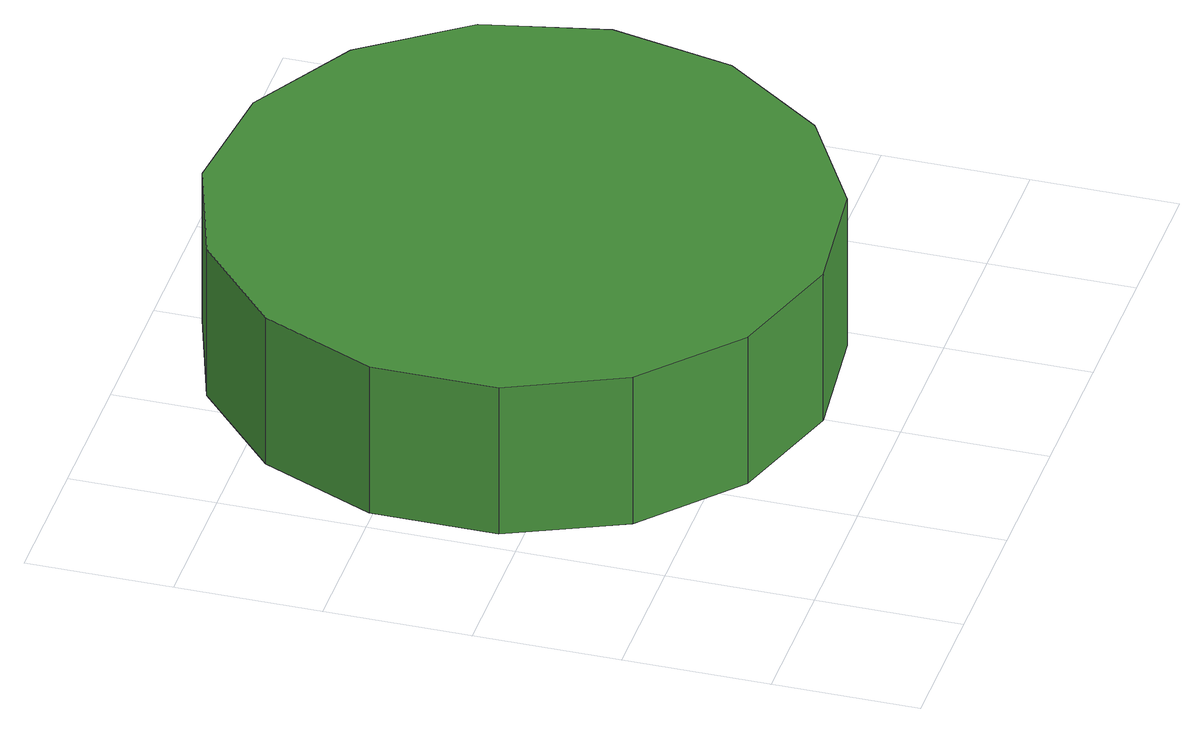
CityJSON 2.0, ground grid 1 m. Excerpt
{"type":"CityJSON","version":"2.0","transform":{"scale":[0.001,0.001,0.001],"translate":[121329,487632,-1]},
"CityObjects":{
"tree1":{"type":"SolitaryVegetationObject","attributes":{"function":"something"},"geometry":[{"type":"MultiSurface","lod":"1","boundaries":[[[0,1,2,3,4,5,6,7,8,9,10,11,12,13,14]],[[15,16,17,18,19,20,21,22,23,24,25,26,27,28,29]],[[0,29,28,1]],[[1,28,27,2]],[[2,27,26,3]],[[3,26,25,4]],[[4,25,24,5]],[[5,24,23,6]],[[6,23,22,7]],[[7,22,21,8]],[[8,21,20,9]],[[9,20,19,10]],[[10,19,18,11]],[[11,18,17,12]],[[12,17,16,13]],[[13,16,15,14]],[[14,15,29,0]]]}]}
},
"vertices":[
[4303,2595,1867],[4122,3445,1867],[3611,4148,1867],[2858,4583,1867],[1994,4674,1867],[1167,4405,1867],[521,3823,1867],[167,3029,1867],[167,2160,1867],[521,1366,1867],[1167,784,1867],[1994,516,1867],[2858,606,1867],[3611,1041,1867],[4122,1744,1867],[4122,1744,731],[3611,1041,731],[2858,606,731],[1994,516,731],[1167,784,731],[521,1366,731],[167,2160,731],[167,3029,731],[521,3823,731],[1167,4405,731],[1994,4674,731],[2858,4583,731],[3611,4148,731],[4122,3445,731],[4303,2595,731]
]}
